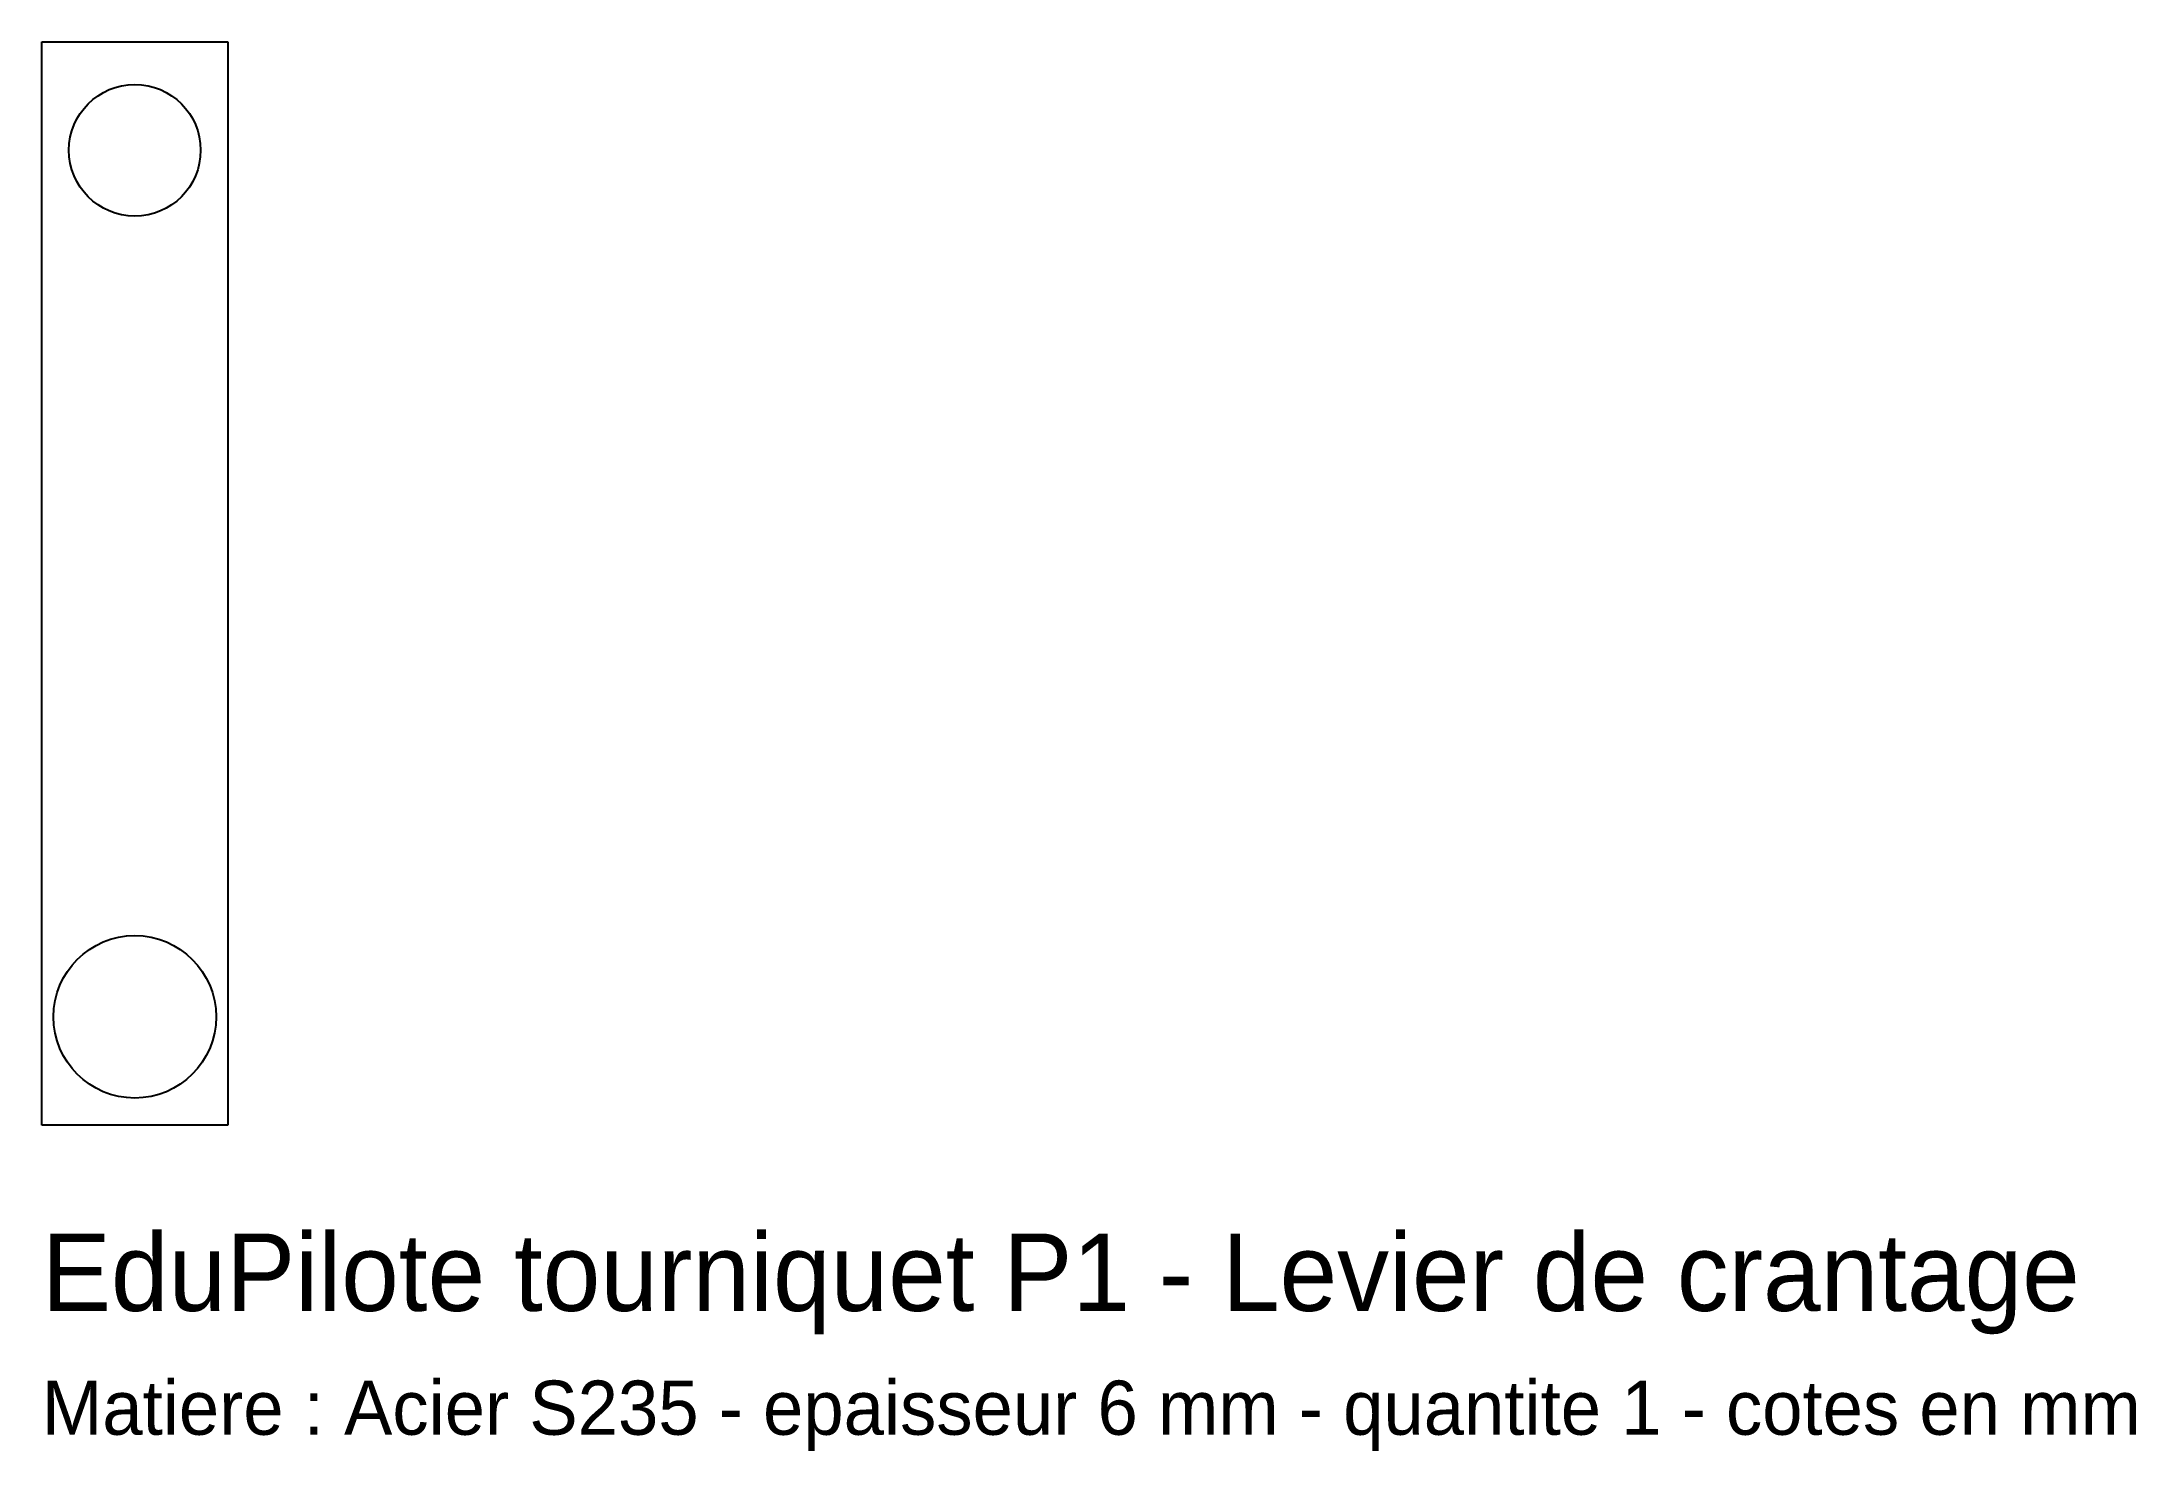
# Model space of a CAD drawing. Header units: millimetres. Extents: x -6 to 129, y -56 to 35.
import ezdxf

# ---------------------------------------------------------------- set-up
doc = ezdxf.new("R2010")
doc.units = ezdxf.units.MM
doc.layers.add('DECOUPE', color=7, linetype='Continuous')
doc.layers.add('TEXTE', color=3, linetype='Continuous')

msp = doc.modelspace()

# ---------------------------------------------------------------- linework, layer by layer
at = {"layer": 'DECOUPE'}
for p, q in [((-6, 34.99), (6, 34.99)), ((-6, -34.99), (-6, 34.99)), ((6, 34.99), (6, -34.99)), ((6, -34.99), (-6, -34.99))]:
    msp.add_line(p, q, dxfattribs=at)
for centre, radius in [((0, 27.99), 4.25), ((0, -27.99), 5.25)]:
    msp.add_circle(centre, radius, dxfattribs=at)

# ---------------------------------------------------------------- texts
at = {"layer": 'TEXTE'}
for s, height, p in [('EduPilote tourniquet P1 - Levier de crantage', 5, (-6, -46.99)), ('Matiere : Acier S235 - epaisseur 6 mm - quantite 1 - cotes en mm', 3.5, (-6, -54.99))]:
    msp.add_text(s, height=height, dxfattribs=at).set_placement(p)

doc.saveas('drawing.dxf')
